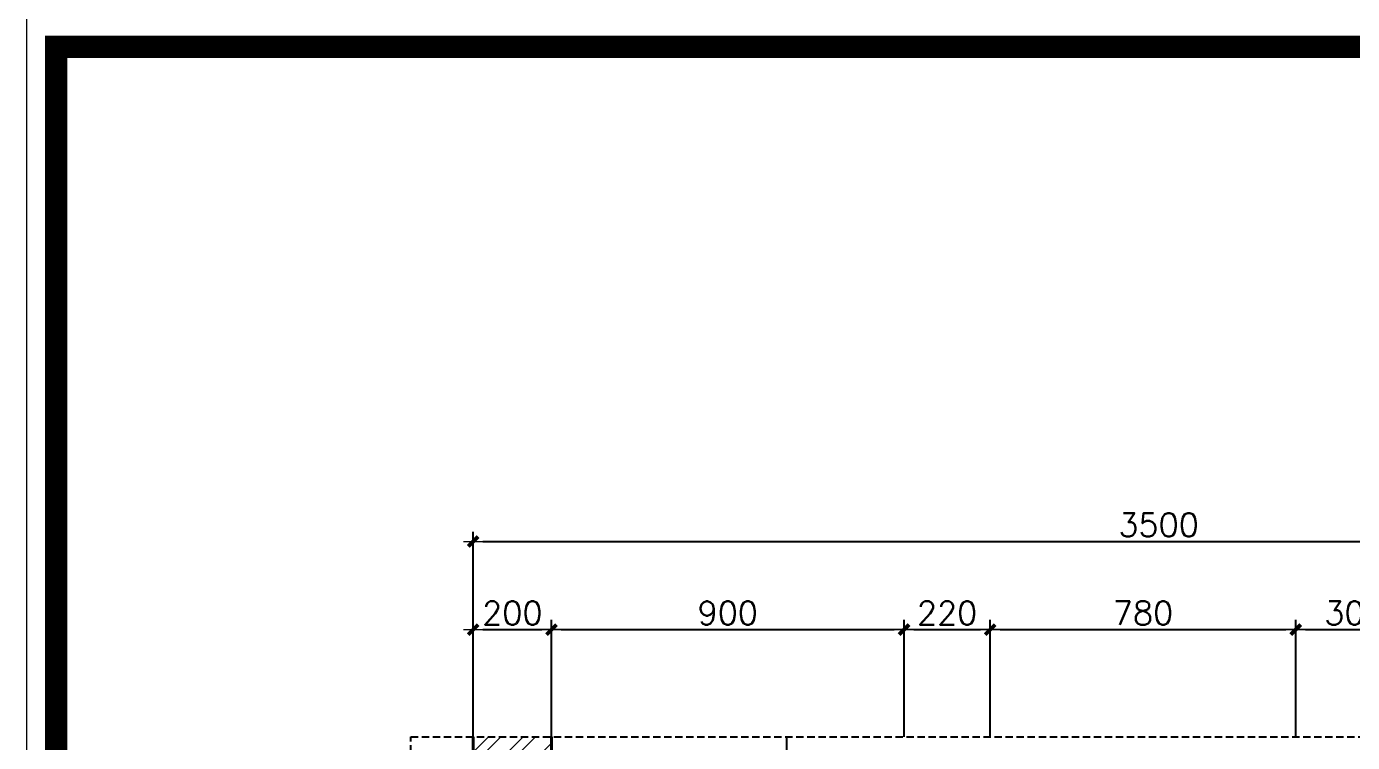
# Model space of a CAD drawing. Header units: millimetres. Extents: x 615730 to 2792744, y 139412 to 597571.
# Drawn here: x 1441678 to 1455219, y 242624 to 249936 of the extents above; entities that cross this region are included whole.
import ezdxf

# ---------------------------------------------------------------- set-up
doc = ezdxf.new("R2010")
doc.units = ezdxf.units.MM
doc.header["$MEASUREMENT"] = 0
doc.header["$PDMODE"] = 34
doc.linetypes.add('HIDDEN', pattern=[0.375, 0.25, -0.125])
doc.layers.get('0').update_dxf_attribs({"lineweight": 5})
for name, color, linetype in [('DUT', 250, 'HIDDEN'), ('H', 252, 'Continuous'), ('VL', 155, 'Continuous')]:
    doc.layers.add(name, color=color, linetype=linetype)
for name, color, linetype, lineweight in [('NETNGOAITUONG', 1, 'Continuous', 40), ('thay', 7, 'Continuous', 15), ('VLIEU', 250, 'Continuous', 9)]:
    doc.layers.add(name, color=color, linetype=linetype, lineweight=lineweight)
doc.styles.add('romans', font='romans.shx', dxfattribs={"height": 240})
doc.dimstyles.new('1-50', dxfattribs={"dimtxt": 200, "dimasz": 100, "dimexe": 100, "dimexo": 0, "dimgap": 50, "dimtad": 1, "dimdec": 0, "dimlfac": 0.25, "dimzin": 0, "dimdsep": 46, "dimtxsty": 'romans', "dimblk": ']', "dimcen": 0, "dimdle": 100, "dimclrd": 148, "dimclre": 148, "dimclrt": 2, "dimadec": 0, "dimazin": 0, "dimtfac": 1.111111, "dimtdec": 0, "dimtix": 1, "dimtmove": 2, "dimatfit": 3, "dimldrblk": ']', "dimfxl": 200, "dimtolj": 1, "dimtzin": 0, "dimarcsym": 0})

# ---------------------------------------------------------------- blocks, each defined once
blk = doc.blocks.new(']')
for p, q in [((1, 0), (-1, 0)), ((0, 1), (0, -1))]:
    blk.add_line(p, q)
at = {"color": 9, "const_width": 0.4}
blk.add_lwpolyline([(-0.51, -0.51), (0.51, 0.51)], dxfattribs=at)
blk = doc.blocks.new('*D2900')
at = {"layer": 'DEFPOINTS', "color": 0, "ltscale": 10, "transparency": 16777216}
for p in [(1447039, 243777), (1446239, 242681), (1447039, 242681)]:
    blk.add_point(p, dxfattribs=at)
at = {"layer": 'VLIEU', "color": 148, "lineweight": -2, "ltscale": 10, "transparency": 16777216}
for p, q in [((1446239, 242681), (1446239, 243877)), ((1447039, 242681), (1447039, 243877)), ((1446339, 243777), (1446939, 243777))]:
    blk.add_line(p, q, dxfattribs=at)
at = {"layer": 'VLIEU', "color": 148, "lineweight": -2, "ltscale": 10, "transparency": 16777216, "xscale": 100, "yscale": 100, "zscale": 100, "rotation": 180}
blk.add_blockref(']', (1446239, 243777), dxfattribs=at)
at = {"layer": 'VLIEU', "color": 148, "lineweight": -2, "ltscale": 10, "transparency": 16777216, "xscale": 100, "yscale": 100, "zscale": 100}
blk.add_blockref(']', (1447039, 243777), dxfattribs=at)
at = {"layer": 'VLIEU', "color": 2, "ltscale": 10, "transparency": 16777216, "insert": (1446639, 243947), "char_height": 240, "attachment_point": 5, "style": 'romans'}
blk.add_mtext('\\A1;200', dxfattribs=at)
blk = doc.blocks.new('*D2901')
at = {"layer": 'DEFPOINTS', "color": 0, "ltscale": 10, "transparency": 16777216}
for p in [(1450639, 243777), (1447039, 242681), (1450639, 242681)]:
    blk.add_point(p, dxfattribs=at)
at = {"layer": 'VLIEU', "color": 148, "lineweight": -2, "ltscale": 10, "transparency": 16777216}
for p, q in [((1447039, 242681), (1447039, 243877)), ((1450639, 242681), (1450639, 243877)), ((1447139, 243777), (1450539, 243777))]:
    blk.add_line(p, q, dxfattribs=at)
at = {"layer": 'VLIEU', "color": 148, "lineweight": -2, "ltscale": 10, "transparency": 16777216, "xscale": 100, "yscale": 100, "zscale": 100, "rotation": 180}
blk.add_blockref(']', (1447039, 243777), dxfattribs=at)
at = {"layer": 'VLIEU', "color": 148, "lineweight": -2, "ltscale": 10, "transparency": 16777216, "xscale": 100, "yscale": 100, "zscale": 100}
blk.add_blockref(']', (1450639, 243777), dxfattribs=at)
at = {"layer": 'VLIEU', "color": 2, "ltscale": 10, "transparency": 16777216, "insert": (1448839, 243947), "char_height": 240, "attachment_point": 5, "style": 'romans'}
blk.add_mtext('\\A1;900', dxfattribs=at)
blk = doc.blocks.new('*D2902')
at = {"layer": 'DEFPOINTS', "color": 0, "ltscale": 10, "transparency": 16777216}
for p in [(1451519, 243777), (1450639, 242681), (1451519, 242681)]:
    blk.add_point(p, dxfattribs=at)
at = {"layer": 'VLIEU', "color": 148, "lineweight": -2, "ltscale": 10, "transparency": 16777216}
for p, q in [((1450639, 242681), (1450639, 243877)), ((1451519, 242681), (1451519, 243877)), ((1450739, 243777), (1451419, 243777))]:
    blk.add_line(p, q, dxfattribs=at)
at = {"layer": 'VLIEU', "color": 148, "lineweight": -2, "ltscale": 10, "transparency": 16777216, "xscale": 100, "yscale": 100, "zscale": 100, "rotation": 180}
blk.add_blockref(']', (1450639, 243777), dxfattribs=at)
at = {"layer": 'VLIEU', "color": 148, "lineweight": -2, "ltscale": 10, "transparency": 16777216, "xscale": 100, "yscale": 100, "zscale": 100}
blk.add_blockref(']', (1451519, 243777), dxfattribs=at)
at = {"layer": 'VLIEU', "color": 2, "ltscale": 10, "transparency": 16777216, "insert": (1451079, 243947), "char_height": 240, "attachment_point": 5, "style": 'romans'}
blk.add_mtext('\\A1;220', dxfattribs=at)
blk = doc.blocks.new('*D2903')
at = {"layer": 'DEFPOINTS', "color": 0, "ltscale": 10, "transparency": 16777216}
for p in [(1454639, 243777), (1451519, 242681), (1454639, 242681)]:
    blk.add_point(p, dxfattribs=at)
at = {"layer": 'VLIEU', "color": 148, "lineweight": -2, "ltscale": 10, "transparency": 16777216}
for p, q in [((1451519, 242681), (1451519, 243877)), ((1454639, 242681), (1454639, 243877)), ((1451619, 243777), (1454539, 243777))]:
    blk.add_line(p, q, dxfattribs=at)
at = {"layer": 'VLIEU', "color": 148, "lineweight": -2, "ltscale": 10, "transparency": 16777216, "xscale": 100, "yscale": 100, "zscale": 100, "rotation": 180}
blk.add_blockref(']', (1451519, 243777), dxfattribs=at)
at = {"layer": 'VLIEU', "color": 148, "lineweight": -2, "ltscale": 10, "transparency": 16777216, "xscale": 100, "yscale": 100, "zscale": 100}
blk.add_blockref(']', (1454639, 243777), dxfattribs=at)
at = {"layer": 'VLIEU', "color": 2, "ltscale": 10, "transparency": 16777216, "insert": (1453079, 243947), "char_height": 240, "attachment_point": 5, "style": 'romans'}
blk.add_mtext('\\A1;780', dxfattribs=at)
blk = doc.blocks.new('*D2904')
at = {"layer": 'DEFPOINTS', "color": 0, "ltscale": 10, "transparency": 16777216}
for p in [(1455839, 243777), (1454639, 242681), (1455839, 242681)]:
    blk.add_point(p, dxfattribs=at)
at = {"layer": 'VLIEU', "color": 148, "lineweight": -2, "ltscale": 10, "transparency": 16777216}
for p, q in [((1454639, 242681), (1454639, 243877)), ((1455839, 242681), (1455839, 243877)), ((1454739, 243777), (1455739, 243777))]:
    blk.add_line(p, q, dxfattribs=at)
at = {"layer": 'VLIEU', "color": 148, "lineweight": -2, "ltscale": 10, "transparency": 16777216, "xscale": 100, "yscale": 100, "zscale": 100, "rotation": 180}
blk.add_blockref(']', (1454639, 243777), dxfattribs=at)
at = {"layer": 'VLIEU', "color": 148, "lineweight": -2, "ltscale": 10, "transparency": 16777216, "xscale": 100, "yscale": 100, "zscale": 100}
blk.add_blockref(']', (1455839, 243777), dxfattribs=at)
at = {"layer": 'VLIEU', "color": 2, "ltscale": 10, "transparency": 16777216, "insert": (1455239, 243947), "char_height": 240, "attachment_point": 5, "style": 'romans'}
blk.add_mtext('\\A1;300', dxfattribs=at)
blk = doc.blocks.new('*D2908')
at = {"layer": 'DEFPOINTS', "color": 0, "ltscale": 10, "transparency": 16777216}
for p in [(1460239, 244677), (1446239, 242681), (1460239, 242681)]:
    blk.add_point(p, dxfattribs=at)
at = {"layer": 'VLIEU', "color": 148, "lineweight": -2, "ltscale": 10, "transparency": 16777216}
for p, q in [((1446239, 242681), (1446239, 244777)), ((1460239, 242681), (1460239, 244777)), ((1446339, 244677), (1460139, 244677))]:
    blk.add_line(p, q, dxfattribs=at)
at = {"layer": 'VLIEU', "color": 148, "lineweight": -2, "ltscale": 10, "transparency": 16777216, "xscale": 100, "yscale": 100, "zscale": 100, "rotation": 180}
blk.add_blockref(']', (1446239, 244677), dxfattribs=at)
at = {"layer": 'VLIEU', "color": 148, "lineweight": -2, "ltscale": 10, "transparency": 16777216, "xscale": 100, "yscale": 100, "zscale": 100}
blk.add_blockref(']', (1460239, 244677), dxfattribs=at)
at = {"layer": 'VLIEU', "color": 2, "ltscale": 10, "transparency": 16777216, "insert": (1453239, 244847), "char_height": 240, "attachment_point": 5, "style": 'romans'}
blk.add_mtext('\\A1;3500', dxfattribs=at)

msp = doc.modelspace()

# ---------------------------------------------------------------- hatches: boundary and pattern name
at = {"layer": 'VLIEU', "ltscale": 10}
h = msp.add_hatch(dxfattribs=at)
h.set_pattern_fill('STEEL', color=256, scale=2000, style=0)
h.set_pattern_definition([(45, (-1278460.26, -928078.7), (-176.776695, 176.776695), []), (45, (-1278460.26, -927953.7), (-176.776695, 176.776695), [])])
edge = h.paths.add_edge_path()
edge.add_line((1447039.4, 242681.4), (1446239.4, 242681.4))
edge.add_line((1446239.4, 242681.4), (1446239.4, 233967.6))
edge.add_line((1446239.4, 233967.6), (1445601.4, 233967.6))
edge.add_line((1445601.4, 233967.6), (1445601.4, 233167.5))
edge.add_line((1445601.4, 233167.5), (1451539.4, 233167.6))
edge.add_line((1451539.4, 233167.6), (1451539.4, 233967.6))
edge.add_line((1451539.4, 233967.6), (1447039.4, 233967.6))
edge.add_line((1447039.4, 233967.6), (1447039.4, 241967.6))
edge.add_line((1447039.4, 241967.6), (1448250.2, 241967.6))
edge.add_arc((1448348.7, 241950.4), 100, 9.87302, 170.12698, ccw=False)
edge.add_line((1448447.2, 241967.6), (1448850.2, 241967.6))
edge.add_arc((1448948.7, 241950.4), 100, 9.87302, 170.12698, ccw=False)
edge.add_line((1449047.2, 241967.6), (1449450.2, 241967.6))
edge.add_arc((1449548.7, 241950.4), 100, 9.87302, 170.12698, ccw=False)
edge.add_line((1449647.2, 241967.6), (1451519.4, 241967.6))
edge.add_line((1451519.4, 241967.6), (1451519.4, 242367.6))
edge.add_line((1451519.4, 242367.6), (1447039.4, 242367.6))
edge.add_line((1447039.4, 242367.6), (1447039.4, 242681.4))

# ---------------------------------------------------------------- linework, layer by layer
at = {"layer": 'DUT', "color": 2, "ltscale": 300}
msp.add_lwpolyline([(1445601.4, 242681.4), (1461101.6, 242681.4), (1461101.6, 232397.9), (1445601.4, 232397.9)], close=True, dxfattribs=at)
at = {"layer": 'H', "const_width": 227.1}
msp.add_lwpolyline([(1441980.4, 218543), (1486335.9, 218543), (1486335.9, 249728.1), (1441980.4, 249728.1)], close=True, dxfattribs=at)
at = {"layer": 'NETNGOAITUONG'}
for points in [[(1445601.4, 233167.5), (1451539.4, 233167.6), (1451539.4, 233167.6), (1451539.4, 233167.6), (1451539.4, 233167.6), (1451539.4, 233167.6), (1451539.4, 233967.6), (1447839.4, 233967.6), (1447039.4, 233967.6), (1447039.4, 241967.6), (1451519.4, 241967.6), (1451519.4, 242367.6), (1447039.4, 242367.6), (1447039.4, 242681.4)], [(1446239.4, 242681.4), (1446239.4, 233967.6), (1445601.4, 233967.6)]]:
    msp.add_lwpolyline(points, dxfattribs=at)
at = {"layer": 'thay', "linetype": 'Continuous'}
msp.add_lwpolyline([(1441677.7, 218240.2), (1486638.7, 218240.2), (1486638.7, 250030.8), (1441677.7, 250030.8)], close=True, dxfattribs=at)
at = {"layer": 'VL', "ltscale": 10}
msp.add_line((1449438.5, 242681.4), (1449438.5, 242367.6), dxfattribs=at)

# ---------------------------------------------------------------- dimensions: what is measured, and where the dimension line sits
at = {"layer": 'VLIEU', "ltscale": 10}
for base, p1, p2, picture, middle in [((1460239.4, 244677.1), (1446239.1, 242681.4), (1460239.4, 242681.4), '*D2908', (1453239.3, 244847.1)), ((1447039.4, 243777.4), (1446239.1, 242681.4), (1447039.4, 242681.4), '*D2900', (1446639.2, 243947.4)), ((1450639.4, 243777.4), (1447039.4, 242681.4), (1450639.4, 242681.4), '*D2901', (1448839.4, 243947.4)), ((1451519.4, 243777.4), (1450639.4, 242681.4), (1451519.4, 242681.4), '*D2902', (1451079.4, 243947.4)), ((1454639.4, 243777.4), (1451519.4, 242681.4), (1454639.4, 242681.4), '*D2903', (1453079.4, 243947.4)), ((1455839.4, 243777.4), (1454639.4, 242681.4), (1455839.4, 242681.4), '*D2904', (1455239.4, 243947.4))]:
    dim = msp.add_linear_dim(base=base, p1=p1, p2=p2, dimstyle='1-50', dxfattribs=at)
    dim.commit()
    dim.dimension.update_dxf_attribs({"geometry": picture, "text_midpoint": middle})

doc.saveas('drawing.dxf')
